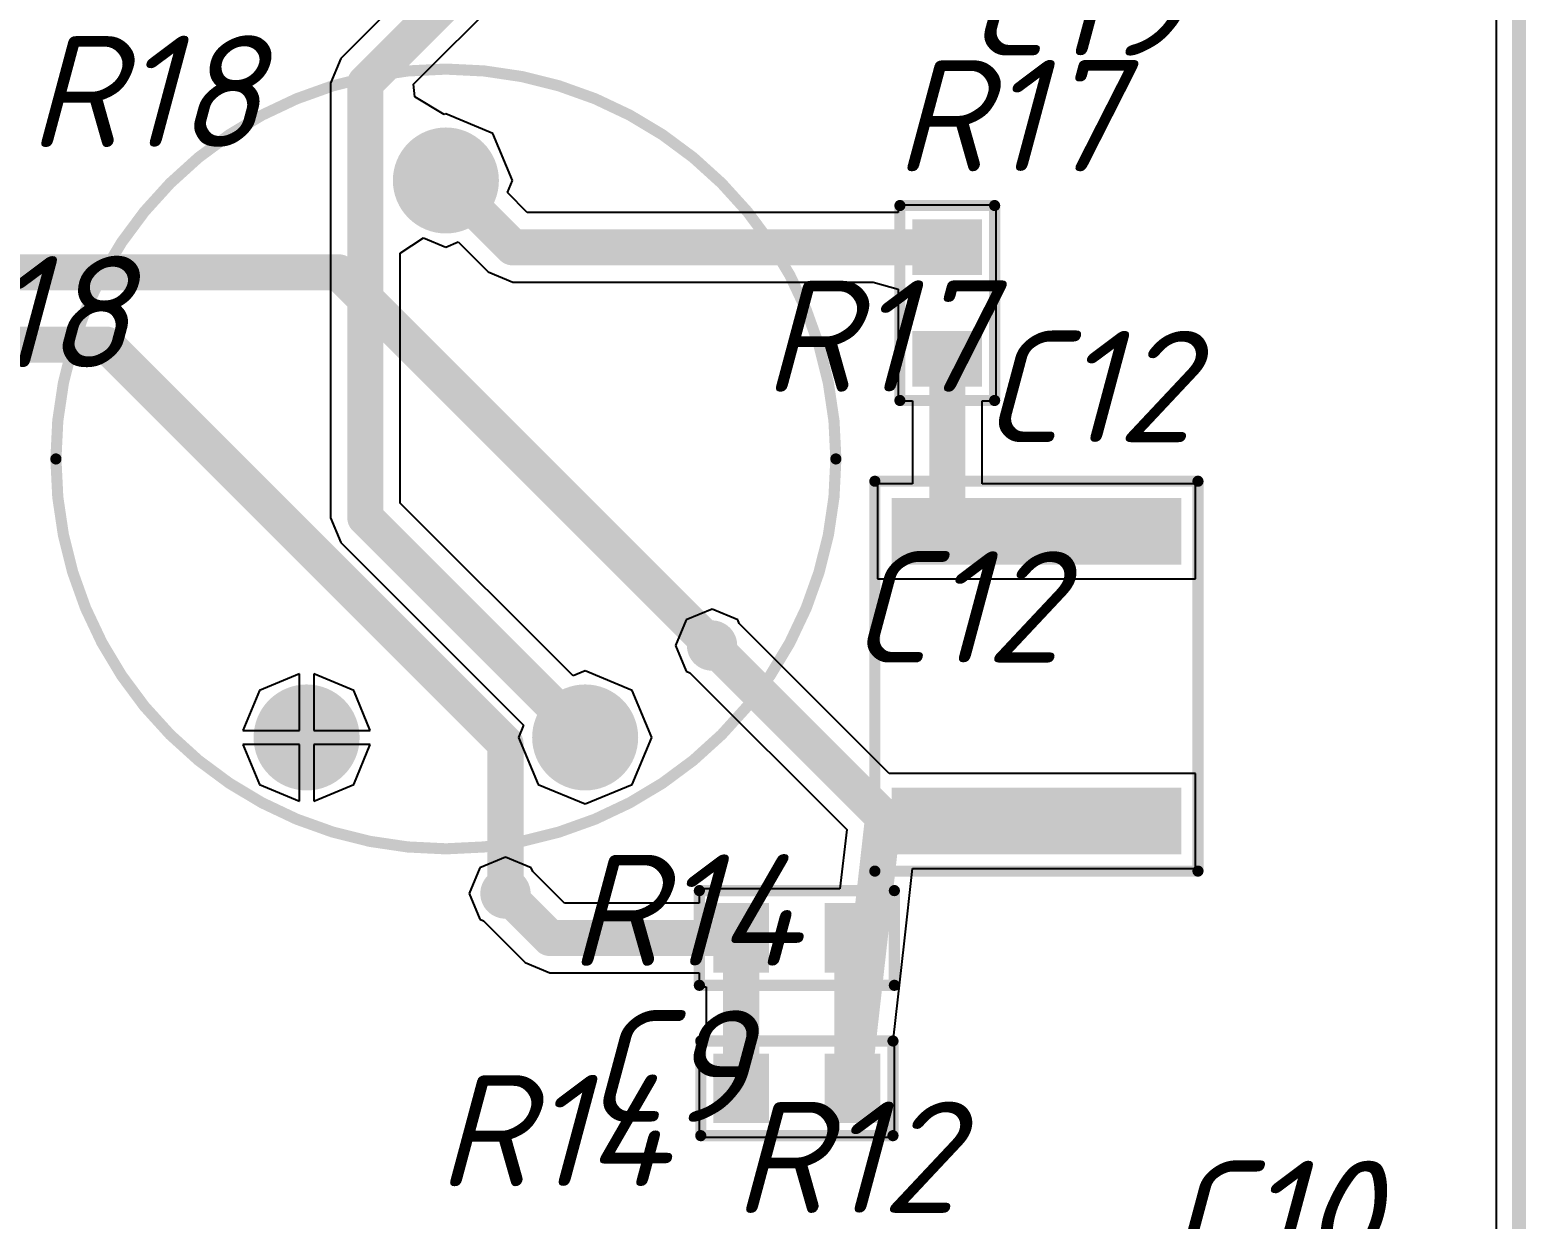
# Model space of a CAD drawing. Header units: millimetres. Extents: x -963 to 6553, y -1367 to 496.
# Drawn here: x -80.93 to -54.07, y 197.35 to 218.7 of the extents above; entities that cross this region are included whole.
import ezdxf

# ---------------------------------------------------------------- set-up
doc = ezdxf.new("R2010")
doc.units = ezdxf.units.MM
doc.header["$LTSCALE"] = 0.5
doc.layers.get('0').update_dxf_attribs({"lineweight": 60})
for name, color, linetype in [('BottomLayer', 5, 'Continuous'), ('MultiLayer', 9, 'Continuous'), ('TopLayer', 1, 'Continuous'), ('TopOverlay', 2, 'Continuous'), ('TopPaste', 8, 'Continuous'), ('ViaHoleLayer', 16, 'Continuous')]:
    doc.layers.add(name, color=color, linetype=linetype)
doc.layers.add('BottomSolder', color=6, linetype='Continuous', plot=False)
doc.styles.get("Standard").update_dxf_attribs({"font": 'isocpeui.ttf', "width": 0.9})

# ---------------------------------------------------------------- blocks, each defined once
blk = doc.blocks.new('C0805_11')
at = {"layer": 'TopLayer'}
for points in [[(-1.49999192, -0.62500002), (-0.49999392, -0.62500002), (-1.49999192, 0.62500002), (-0.49999392, 0.62500002)], [(0.50000408, -0.62500002), (1.50000208, -0.62500002), (0.50000408, 0.62500002), (1.50000208, 0.62500002)]]:
    blk.add_solid(points, dxfattribs=at)
at = {"layer": 'TopOverlay', "const_width": 0.1999996}
for points in [[(-1.72501052, -0.8499856), (-1.72501052, 0.8500363999999999)], [(-1.72501052, 0.8500363999999999), (1.72502068, 0.8500363999999999)], [(1.72502068, -0.8499856), (1.72502068, 0.8500363999999999)], [(-1.72501052, -0.8499856), (1.72502068, -0.8499856)]]:
    blk.add_lwpolyline(points, dxfattribs=at)
at = {"layer": 'TopOverlay', "const_width": 0.0999998}
for points in [[(-1.77501042, 0.8500363999999999, 1), (-1.67501062, 0.8500363999999999, 1)], [(-1.77501042, 0.8500363999999999, 1), (-1.67501062, 0.8500363999999999, 1)], [(1.67502078, 0.8500363999999999, 1), (1.77502058, 0.8500363999999999, 1)], [(1.67502078, 0.8500363999999999, 1), (1.77502058, 0.8500363999999999, 1)], [(-1.77501042, -0.8499856, 1), (-1.67501062, -0.8499856, 1)], [(-1.77501042, -0.8499856, 1), (-1.67501062, -0.8499856, 1)], [(1.67502078, -0.8499856, 1), (1.77502058, -0.8499856, 1)], [(1.67502078, -0.8499856, 1), (1.77502058, -0.8499856, 1)]]:
    blk.add_lwpolyline(points, format="xyb", close=True, dxfattribs=at)
at = {"layer": 'TopPaste'}
for points in [[(-1.49999192, -0.62500002), (-0.49999392, -0.62500002), (-1.49999192, 0.62500002), (-0.49999392, 0.62500002)], [(0.50000408, -0.62500002), (1.50000208, -0.62500002), (0.50000408, 0.62500002), (1.50000208, 0.62500002)]]:
    blk.add_solid(points, dxfattribs=at)
blk = doc.blocks.new('C2220_13')
at = {"layer": 'TopLayer'}
for points in [[(-3.19998852, -2.59998972), (-1.99999092, -2.59998972), (-3.19998852, 2.60001004), (-1.99999092, 2.60001004)], [(2.00000108, -2.59998972), (3.19999868, -2.59998972), (2.00000108, 2.60001004), (3.19999868, 2.60001004)]]:
    blk.add_solid(points, dxfattribs=at)
at = {"layer": 'TopOverlay', "const_width": 0.1999996}
for points in [[(-3.50001332, 2.89997896), (3.49997268, 2.89997896)], [(-3.50001332, 2.89997896), (-3.50001332, -2.90000944)], [(3.49997268, 2.89997896), (3.49997268, -2.90000944)], [(-3.50001332, -2.90000944), (3.49997268, -2.90000944)]]:
    blk.add_lwpolyline(points, dxfattribs=at)
at = {"layer": 'TopOverlay', "const_width": 0.0999998}
for points in [[(-3.55001322, 2.89997896, 1), (-3.45001342, 2.89997896, 1)], [(-3.55001322, 2.89997896, 1), (-3.45001342, 2.89997896, 1)], [(3.44997278, 2.89997896, 1), (3.54997258, 2.89997896, 1)], [(3.44997278, 2.89997896, 1), (3.54997258, 2.89997896, 1)], [(-3.55001322, -2.90000944, 1), (-3.45001342, -2.90000944, 1)], [(-3.55001322, -2.90000944, 1), (-3.45001342, -2.90000944, 1)], [(3.44997278, -2.90000944, 1), (3.54997258, -2.90000944, 1)], [(3.44997278, -2.90000944, 1), (3.54997258, -2.90000944, 1)]]:
    blk.add_lwpolyline(points, format="xyb", close=True, dxfattribs=at)
at = {"layer": 'TopPaste'}
for points in [[(-3.19998852, -2.59998972), (-1.99999092, -2.59998972), (-3.19998852, 2.60001004), (-1.99999092, 2.60001004)], [(2.00000108, -2.59998972), (3.19999868, -2.59998972), (2.00000108, 2.60001004), (3.19999868, 2.60001004)]]:
    blk.add_solid(points, dxfattribs=at)
blk = doc.blocks.new('R0805_39')
at = {"layer": 'TopLayer'}
for points in [[(-1.49999192, -0.6249796999999999), (-0.49999392, -0.6249796999999999), (-1.49999192, 0.62502034), (-0.49999392, 0.62502034)], [(0.50000408, -0.6249796999999999), (1.50000208, -0.6249796999999999), (0.50000408, 0.62502034), (1.50000208, 0.62502034)]]:
    blk.add_solid(points, dxfattribs=at)
at = {"layer": 'TopOverlay', "const_width": 0.1999996}
for points in [[(-1.75000412, 0.85000592), (1.75001428, 0.85000592)], [(-1.75000412, -0.8499652799999999), (-1.75000412, 0.85000592)], [(1.75001428, -0.8499652799999999), (1.75001428, 0.85000592)], [(-1.75000412, -0.8499652799999999), (1.75001428, -0.8499652799999999)]]:
    blk.add_lwpolyline(points, dxfattribs=at)
at = {"layer": 'TopOverlay', "const_width": 0.0999998}
for points in [[(-1.80000402, 0.85000592, 1), (-1.70000422, 0.85000592, 1)], [(-1.80000402, 0.85000592, 1), (-1.70000422, 0.85000592, 1)], [(1.70001438, 0.85000592, 1), (1.80001418, 0.85000592, 1)], [(1.70001438, 0.85000592, 1), (1.80001418, 0.85000592, 1)], [(-1.80000402, -0.8499652799999999, 1), (-1.70000422, -0.8499652799999999, 1)], [(-1.80000402, -0.8499652799999999, 1), (-1.70000422, -0.8499652799999999, 1)], [(1.70001438, -0.8499652799999999, 1), (1.80001418, -0.8499652799999999, 1)], [(1.70001438, -0.8499652799999999, 1), (1.80001418, -0.8499652799999999, 1)]]:
    blk.add_lwpolyline(points, format="xyb", close=True, dxfattribs=at)
at = {"layer": 'TopPaste'}
for points in [[(-1.49999192, -0.6249796999999999), (-0.49999392, -0.6249796999999999), (-1.49999192, 0.62502034), (-0.49999392, 0.62502034)], [(0.50000408, -0.6249796999999999), (1.50000208, -0.6249796999999999), (0.50000408, 0.62502034), (1.50000208, 0.62502034)]]:
    blk.add_solid(points, dxfattribs=at)
blk = doc.blocks.new('R0805_42')
at = {"layer": 'TopLayer'}
for points in [[(-1.50001478, -0.62500764), (-0.5000167799999999, -0.62500764), (-1.50001478, 0.6249924), (-0.5000167799999999, 0.6249924)], [(0.4999812199999999, -0.62500764), (1.49997922, -0.62500764), (0.4999812199999999, 0.6249924), (1.49997922, 0.6249924)]]:
    blk.add_solid(points, dxfattribs=at)
at = {"layer": 'TopOverlay', "const_width": 0.1999996}
for points in [[(1.74999142, 0.8499779799999999), (-1.75002698, 0.8499779799999999)], [(-1.75002698, -0.84999322), (-1.75002698, 0.8499779799999999)], [(1.74999142, -0.84999322), (1.74999142, 0.8499779799999999)], [(1.74999142, -0.84999322), (-1.75002698, -0.84999322)]]:
    blk.add_lwpolyline(points, dxfattribs=at)
at = {"layer": 'TopOverlay', "const_width": 0.0999998}
for points in [[(-1.80002688, 0.8499779799999999, 1), (-1.70002708, 0.8499779799999999, 1)], [(-1.80002688, 0.8499779799999999, 1), (-1.70002708, 0.8499779799999999, 1)], [(1.69999152, 0.8499779799999999, 1), (1.79999132, 0.8499779799999999, 1)], [(1.69999152, 0.8499779799999999, 1), (1.79999132, 0.8499779799999999, 1)], [(-1.80002688, -0.84999322, 1), (-1.70002708, -0.84999322, 1)], [(-1.80002688, -0.84999322, 1), (-1.70002708, -0.84999322, 1)], [(1.69999152, -0.84999322, 1), (1.79999132, -0.84999322, 1)], [(1.69999152, -0.84999322, 1), (1.79999132, -0.84999322, 1)]]:
    blk.add_lwpolyline(points, format="xyb", close=True, dxfattribs=at)
at = {"layer": 'TopPaste'}
for points in [[(-1.50001478, -0.62500764), (-0.5000167799999999, -0.62500764), (-1.50001478, 0.6249924), (-0.5000167799999999, 0.6249924)], [(0.4999812199999999, -0.62500764), (1.49997922, -0.62500764), (0.4999812199999999, 0.6249924), (1.49997922, 0.6249924)]]:
    blk.add_solid(points, dxfattribs=at)
blk = doc.blocks.new('R___P___65')
at = {"layer": 'BottomLayer', "const_width": 0.8499983}
for points in [[(-0.42499026, 5.00001286, 1), (0.42501058, 5.00001286, 1)], [(-2.92501066, -5.000017939999999, 1), (-2.07500982, -5.000017939999999, 1)], [(2.07497934, -5.000017939999999, 1), (2.92498018, -5.000017939999999, 1)]]:
    blk.add_lwpolyline(points, format="xyb", close=True, dxfattribs=at)
at = {"layer": 'BottomSolder', "const_width": 0.9515982999999999}
for points in [[(-0.47579026, 5.00001286, 1), (0.47581058, 5.00001286, 1)], [(-2.97581066, -5.000017939999999, 1), (-2.02420982, -5.000017939999999, 1)], [(2.02417934, -5.000017939999999, 1), (2.97578018, -5.000017939999999, 1)]]:
    blk.add_lwpolyline(points, format="xyb", close=True, dxfattribs=at)
at = {"layer": 'MultiLayer', "const_width": 0.8499983}
for points in [[(-0.42499026, 5.00001286, 1), (0.42501058, 5.00001286, 1)], [(-2.92501066, -5.000017939999999, 1), (-2.07500982, -5.000017939999999, 1)], [(2.07497934, -5.000017939999999, 1), (2.92498018, -5.000017939999999, 1)]]:
    blk.add_lwpolyline(points, format="xyb", close=True, dxfattribs=at)
at = {"layer": 'TopLayer', "const_width": 0.8499983}
for points in [[(-0.42499026, 5.00001286, 1), (0.42501058, 5.00001286, 1)], [(-2.92501066, -5.000017939999999, 1), (-2.07500982, -5.000017939999999, 1)], [(2.07497934, -5.000017939999999, 1), (2.92498018, -5.000017939999999, 1)]]:
    blk.add_lwpolyline(points, format="xyb", close=True, dxfattribs=at)
at = {"layer": 'TopOverlay'}
for points, const_width in [([(7.00000124, 0, 1), (-7.00000124, 0, 1)], 0.1999996), ([(-7.05000114, 0, 1), (-6.95000134, 0, 1)], 0.0999998), ([(6.95000134, 0, 1), (7.05000114, 0, 1)], 0.0999998)]:
    blk.add_lwpolyline(points, format="xyb", close=True, dxfattribs=dict(at, const_width=const_width))

msp = doc.modelspace()

# ---------------------------------------------------------------- linework, layer by layer
at = {"layer": 'BottomLayer', "const_width": 0.6500012399999999}
for points in [[(-85.36337500068171, 214.3435240362384), (-75.38595020068172, 214.3435240362384)], [(-75.38595020068172, 214.3435240362384), (-68.6855826006817, 207.6431564362384)], [(-93.56051380068172, 213.0463460362384), (-79.55678260068171, 213.0463460362384)], [(-79.55678260068171, 213.0463460362384), (-72.39398260068171, 205.8835460362384)], [(-72.39398260068171, 203.1911460362384), (-72.39398260068171, 205.8835460362384)]]:
    msp.add_lwpolyline(points, dxfattribs=at)
at = {"layer": 'BottomLayer'}
for points, const_width in [([(-75.54844924068172, 214.3435240362384, 1), (-75.22345116068172, 214.3435240362384, 1)], 0.32500062), ([(-75.54844924068172, 214.3435240362384, 1), (-75.22345116068172, 214.3435240362384, 1)], 0.32500062), ([(-79.71928164068171, 213.0463460362384, 1), (-79.39428356068171, 213.0463460362384, 1)], 0.32500062), ([(-79.71928164068171, 213.0463460362384, 1), (-79.39428356068171, 213.0463460362384, 1)], 0.32500062), ([(-68.8605835206817, 207.6431564362384, 1), (-68.5105816806817, 207.6431564362384, 1)], 0.3499993), ([(-68.8480816406817, 207.6431564362384, 1), (-68.5230835606817, 207.6431564362384, 1)], 0.32500062), ([(-72.55648164068171, 205.8835460362384, 1), (-72.23148356068171, 205.8835460362384, 1)], 0.32500062), ([(-72.55648164068171, 205.8835460362384, 1), (-72.23148356068171, 205.8835460362384, 1)], 0.32500062), ([(-72.56898352068171, 203.1911460362384, 1), (-72.21898168068171, 203.1911460362384, 1)], 0.3499993), ([(-72.55648164068171, 203.1911460362384, 1), (-72.23148356068171, 203.1911460362384, 1)], 0.32500062)]:
    msp.add_lwpolyline(points, format="xyb", close=True, dxfattribs=dict(at, const_width=const_width))
at = {"layer": 'BottomSolder', "const_width": 0.4515993}
for points in [[(-68.91138352068171, 207.6431564362384, 1), (-68.45978168068171, 207.6431564362384, 1)], [(-72.61978352068172, 203.1911460362384, 1), (-72.1681816806817, 203.1911460362384, 1)]]:
    msp.add_lwpolyline(points, format="xyb", close=True, dxfattribs=at)
at = {"layer": 'MultiLayer', "const_width": 0.254}
msp.add_lwpolyline([(-54.2009836806817, 137.3935483962384), (-54.2009836806817, 267.3935474762384)], dxfattribs=at)
at = {"layer": 'MultiLayer', "const_width": 0.3499993}
for points in [[(-68.8605835206817, 207.6431564362384, 1), (-68.5105816806817, 207.6431564362384, 1)], [(-72.56898352068171, 203.1911460362384, 1), (-72.21898168068171, 203.1911460362384, 1)]]:
    msp.add_lwpolyline(points, format="xyb", close=True, dxfattribs=at)
at = {"layer": 'TopLayer'}
for p, q in [((-54.61337554068172, 266.9811556162384), (-54.61337554068172, 137.8059402562384)), ((-74.04173648068172, 217.7226943162384), (-70.22488356068172, 221.5395472362384)), ((-74.15946548068172, 219.3775601962384), (-75.3517313206817, 218.1852943562384)), ((-75.3517313206817, 218.1852943562384), (-75.5352895006817, 217.7421456362384)), ((-75.5352895006817, 217.7421456362384), (-75.5352895006817, 209.9387068362384)), ((-74.02262552068171, 217.4980643362384), (-74.04173648068172, 217.7226943162384)), ((-73.4934216006817, 217.1760710762384), (-74.02262552068171, 217.4980643362384)), ((-73.46337340068172, 217.1885170762384), (-73.4934216006817, 217.1760710762384)), ((-72.6184093806817, 216.8385228562384), (-73.46337340068172, 217.1885170762384)), ((-72.26841516068171, 215.9935588362384), (-72.6184093806817, 216.8385228562384)), ((-72.35881884068172, 215.7753017162384), (-72.26841516068171, 215.9935588362384)), ((-72.0037852606817, 215.4202681362384), (-72.35881884068172, 215.7753017162384)), ((-65.34239142068171, 215.4202681362384), (-72.0037852606817, 215.4202681362384)), ((-63.58439138068169, 215.5475602362384), (-65.34239142068171, 215.5475602362384)), ((-65.34239142068171, 215.5475602362384), (-65.34239142068171, 215.4202681362384)), ((-63.58439138068169, 214.0475657762384), (-63.58439138068169, 215.5475602362384)), ((-74.2818757006817, 214.6876457762384), (-73.86614120068171, 214.9654303362384)), ((-73.86614120068171, 214.9654303362384), (-73.46337340068172, 214.7986005962384)), ((-73.46337340068172, 214.7986005962384), (-73.24511628068171, 214.8890042762384)), ((-73.24511628068171, 214.8890042762384), (-72.70652452068171, 214.3504125162384)), ((-74.2818757006817, 210.1982973762384), (-74.2818757006817, 214.6876457762384)), ((-72.70652452068171, 214.3504125162384), (-72.2633758006817, 214.1668543362384)), ((-72.2633758006817, 214.1668543362384), (-65.79300266068171, 214.1668543362384)), ((-65.79300266068171, 214.1668543362384), (-65.3423939606817, 214.0395596962384)), ((-63.5843888406817, 214.0395622362384), (-63.58439138068169, 214.0475657762384)), ((-65.3423939606817, 214.0395596962384), (-65.3423939606817, 213.5475642362384)), ((-63.5843888406817, 213.5475642362384), (-63.5843888406817, 214.0395622362384)), ((-65.3423939606817, 213.5475642362384), (-65.34239142068171, 213.5395606962384)), ((-65.34239142068171, 213.5395606962384), (-65.34239142068171, 212.0395662362384)), ((-63.58439138068169, 213.5395606962384), (-63.5843888406817, 213.5475642362384)), ((-63.58439138068169, 212.0395662362384), (-63.58439138068169, 213.5395606962384)), ((-65.34239142068171, 212.0395662362384), (-65.09009830068172, 212.0395662362384)), ((-65.09009830068172, 212.0395662362384), (-65.09009830068172, 211.2935428362384)), ((-63.83668450068171, 211.2935529962384), (-63.83668450068171, 212.0395662362384)), ((-63.83668450068171, 212.0395662362384), (-63.58439138068169, 212.0395662362384)), ((-65.09009830068172, 211.2935428362384), (-65.0900906806817, 211.2935250562384)), ((-65.0900906806817, 211.2935250562384), (-65.0900906806817, 210.5475448362384)), ((-63.83667688068172, 211.2935352162384), (-63.83668450068171, 211.2935529962384)), ((-63.83667688068172, 210.5475448362384), (-63.83667688068172, 211.2935352162384)), ((-65.0900906806817, 210.5475448362384), (-65.71739448068172, 210.5475448362384)), ((-65.71739448068172, 210.5475448362384), (-65.71739448068172, 208.8395472362384)), ((-60.00939472068171, 210.5475448362384), (-63.83667688068172, 210.5475448362384)), ((-60.00939472068171, 208.8395472362384), (-60.00939472068171, 210.5475448362384)), ((-71.18166092068171, 207.0980825962384), (-74.2818757006817, 210.1982973762384)), ((-75.5352895006817, 209.9387068362384), (-75.3517313206817, 209.4955581162384)), ((-75.3517313206817, 209.4955581162384), (-72.0679583606817, 206.2117851562384)), ((-65.71739448068172, 208.8395472362384), (-60.00939472068171, 208.8395472362384)), ((-68.6855826006817, 208.2969194162384), (-69.14786260068172, 208.1054364362384)), ((-68.2233026006817, 208.1054364362384), (-68.6855826006817, 208.2969194162384)), ((-69.14786260068172, 208.1054364362384), (-69.33934558068171, 207.6431564362384)), ((-68.19624652068171, 208.0401177962384), (-68.2233026006817, 208.1054364362384)), ((-65.50368396068171, 205.3475552362384), (-68.19624652068171, 208.0401177962384)), ((-69.33934558068171, 207.6431564362384), (-69.14786260068172, 207.1808764362384)), ((-76.09038872068172, 207.1358828762384), (-76.80835782068172, 206.8384920562384)), ((-76.09038872068172, 206.1205381962384), (-76.09038872068172, 207.1358828762384)), ((-75.11842978068171, 206.8384920562384), (-75.8363887206817, 207.1358803362384)), ((-75.8363887206817, 207.1358803362384), (-75.8363887206817, 206.1205381962384)), ((-70.9634038006817, 207.1884862762384), (-71.18166092068171, 207.0980825962384)), ((-70.11843978068171, 206.8384920562384), (-70.9634038006817, 207.1884862762384)), ((-69.14786260068172, 207.1808764362384), (-69.0825439606817, 207.1538203562384)), ((-69.0825439606817, 207.1538203562384), (-66.26883864068171, 204.3401150362384)), ((-76.80835782068172, 206.8384920562384), (-77.1057435606817, 206.1205381962384)), ((-74.8210440406817, 206.1205381962384), (-75.11842978068171, 206.8384920562384)), ((-69.7684455606817, 205.9935280362384), (-70.11843978068171, 206.8384920562384)), ((-77.1057435606817, 206.1205381962384), (-76.09038872068172, 206.1205381962384)), ((-75.8363887206817, 206.1205381962384), (-74.8210440406817, 206.1205381962384)), ((-72.0679583606817, 206.2117851562384), (-72.15836204068171, 205.9935280362384)), ((-72.15836204068171, 205.9935280362384), (-71.8083678206817, 205.1485640162384)), ((-70.11843978068171, 205.1485640162384), (-69.7684455606817, 205.9935280362384)), ((-76.09038872068172, 205.8665381962384), (-77.10575118068172, 205.8665381962384)), ((-77.10575118068172, 205.8665381962384), (-76.80835782068172, 205.1485640162384)), ((-76.09038872068172, 204.8511731962384), (-76.09038872068172, 205.8665381962384)), ((-74.82103642068171, 205.8665381962384), (-75.8363887206817, 205.8665381962384)), ((-75.8363887206817, 205.8665381962384), (-75.8363887206817, 204.8511757362384)), ((-75.11842978068171, 205.1485640162384), (-74.82103642068171, 205.8665381962384)), ((-60.00939472068171, 205.3475552362384), (-65.50368396068171, 205.3475552362384)), ((-60.00939472068171, 203.6395576362384), (-60.00939472068171, 205.3475552362384)), ((-76.80835782068172, 205.1485640162384), (-76.09038872068172, 204.8511731962384)), ((-75.8363887206817, 204.8511757362384), (-75.11842978068171, 205.1485640162384)), ((-71.8083678206817, 205.1485640162384), (-70.9634038006817, 204.7985697962384)), ((-70.9634038006817, 204.7985697962384), (-70.11843978068171, 205.1485640162384)), ((-66.26883864068171, 204.3401150362384), (-66.38951150068172, 203.2725352562384)), ((-72.39398260068171, 203.8449090162384), (-72.8562626006817, 203.6534260362384)), ((-71.93170260068172, 203.6534260362384), (-72.39398260068171, 203.8449090162384)), ((-72.8562626006817, 203.6534260362384), (-73.04774558068172, 203.1911460362384)), ((-71.9046465206817, 203.5881073962384), (-71.93170260068172, 203.6534260362384)), ((-71.3367812606817, 203.0202421362384), (-71.9046465206817, 203.5881073962384)), ((-65.23927758068172, 202.2890828162384), (-65.0866286606817, 203.6395576362384)), ((-65.0866286606817, 203.6395576362384), (-60.00939472068171, 203.6395576362384)), ((-73.04774558068172, 203.1911460362384), (-72.8562626006817, 202.7288660362384)), ((-67.41736314068172, 203.2725352562384), (-68.9173576006817, 203.2725352562384)), ((-68.9173576006817, 203.2725352562384), (-68.9173576006817, 203.0202421362384)), ((-67.40935960068171, 203.2725377962384), (-67.41736314068172, 203.2725352562384)), ((-66.91736160068172, 203.2725377962384), (-67.40935960068171, 203.2725377962384)), ((-66.90935806068171, 203.2725352562384), (-66.91736160068172, 203.2725377962384)), ((-66.38951150068172, 203.2725352562384), (-66.90935806068171, 203.2725352562384)), ((-68.9173576006817, 203.0202421362384), (-71.3367812606817, 203.0202421362384)), ((-72.8562626006817, 202.7288660362384), (-72.79094396068172, 202.7018099562384)), ((-72.79094396068172, 202.7018099562384), (-72.03952052068172, 201.9503865162384)), ((-65.4306183206817, 200.5963099762384), (-65.23927758068172, 202.2890828162384)), ((-72.03952052068172, 201.9503865162384), (-71.59637180068171, 201.7668283362384)), ((-71.59637180068171, 201.7668283362384), (-68.9173576006817, 201.7668283362384)), ((-68.9173576006817, 201.7668283362384), (-68.9173576006817, 201.5145352162384)), ((-68.9173576006817, 201.5145352162384), (-68.79006550068172, 201.5145352162384)), ((-68.79006550068172, 201.5145352162384), (-68.79006550068172, 200.5725152562384)), ((-68.79006550068172, 200.5725152562384), (-68.9173576006817, 200.5725152562384)), ((-68.9173576006817, 200.5725152562384), (-68.9173576006817, 198.8145152162384)), ((-65.4093610606817, 200.5725152562384), (-65.4306183206817, 200.5963099762384)), ((-65.4093636006817, 198.8145152162384), (-65.4093636006817, 200.5725152562384)), ((-65.4093636006817, 200.5725152562384), (-65.4093610606817, 200.5725152562384)), ((-68.9173576006817, 198.8145152162384), (-67.41736314068172, 198.8145152162384)), ((-67.41736314068172, 198.8145152162384), (-67.40935960068171, 198.8145126762384)), ((-67.40935960068171, 198.8145126762384), (-66.91736160068172, 198.8145126762384)), ((-66.91736160068172, 198.8145126762384), (-66.90935806068171, 198.8145152162384)), ((-66.90935806068171, 198.8145152162384), (-65.4093636006817, 198.8145152162384))]:
    msp.add_line(p, q, dxfattribs=at)
at = {"layer": 'TopLayer', "const_width": 0.6500012399999999}
for points in [[(-74.90858260068171, 217.7421456362384), (-70.0571826006817, 222.5935456362384)], [(-74.90858260068171, 209.9387068362384), (-74.90858260068171, 217.7421456362384)], [(-73.46337340068172, 215.9935588362384), (-72.2633758006817, 214.7935612362384)], [(-72.2633758006817, 214.7935612362384), (-64.4633914006817, 214.7935612362384)], [(-64.4633914006817, 211.2935428362384), (-64.4633914006817, 212.7935652362384)], [(-64.4633914006817, 211.2935428362384), (-64.46338378068171, 211.2935352162384)], [(-64.46338378068171, 209.5935436962384), (-64.46338378068171, 211.2935352162384)], [(-74.90858260068171, 209.9387068362384), (-70.9634038006817, 205.9935280362384)], [(-68.6855826006817, 207.6431564362384), (-65.6121826006817, 204.5697564362384)], [(-65.8620195406817, 202.3594738362384), (-65.6121826006817, 204.5697564362384)], [(-65.6121826006817, 204.5697564362384), (-62.86339460068172, 204.4935564362384)], [(-65.6121826006817, 204.5697564362384), (-65.5359826006817, 204.4935564362384)], [(-65.5359826006817, 204.4935564362384), (-62.86339460068172, 204.4935564362384)], [(-72.39398260068171, 203.1911460362384), (-71.59637180068171, 202.3935352362384)], [(-71.59637180068171, 202.3935352362384), (-68.1633586006817, 202.3935352362384)], [(-68.1633586006817, 199.6935152362384), (-68.1633586006817, 202.3935352362384)], [(-66.16336260068172, 199.6935152362384), (-66.16336260068172, 202.3935352362384)], [(-66.16336260068172, 199.6935152362384), (-65.8620195406817, 202.3594738362384)]]:
    msp.add_lwpolyline(points, dxfattribs=at)
at = {"layer": 'TopLayer'}
for points, const_width in [([(-75.07108164068171, 217.7421456362384, 1), (-74.74608356068171, 217.7421456362384, 1)], 0.32500062), ([(-75.07108164068171, 217.7421456362384, 1), (-74.74608356068171, 217.7421456362384, 1)], 0.32500062), ([(-73.62587244068172, 215.9935588362384, 1), (-73.30087436068172, 215.9935588362384, 1)], 0.32500062), ([(-72.4258748406817, 214.7935612362384, 1), (-72.1008767606817, 214.7935612362384, 1)], 0.32500062), ([(-72.4258748406817, 214.7935612362384, 1), (-72.1008767606817, 214.7935612362384, 1)], 0.32500062), ([(-64.6258904406817, 214.7935612362384, 1), (-64.3008923606817, 214.7935612362384, 1)], 0.32500062), ([(-64.6258904406817, 212.7935652362384, 1), (-64.3008923606817, 212.7935652362384, 1)], 0.32500062), ([(-64.6258904406817, 211.2935428362384, 1), (-64.3008923606817, 211.2935428362384, 1)], 0.32500062), ([(-64.6258904406817, 211.2935428362384, 1), (-64.3008923606817, 211.2935428362384, 1)], 0.32500062), ([(-64.62588282068171, 211.2935352162384, 1), (-64.30088474068171, 211.2935352162384, 1)], 0.32500062), ([(-64.62588282068171, 211.2935352162384, 1), (-64.30088474068171, 211.2935352162384, 1)], 0.32500062), ([(-75.07108164068171, 209.9387068362384, 1), (-74.74608356068171, 209.9387068362384, 1)], 0.32500062), ([(-75.07108164068171, 209.9387068362384, 1), (-74.74608356068171, 209.9387068362384, 1)], 0.32500062), ([(-64.62588282068171, 209.5935436962384, 1), (-64.30088474068171, 209.5935436962384, 1)], 0.32500062), ([(-68.8605835206817, 207.6431564362384, 1), (-68.5105816806817, 207.6431564362384, 1)], 0.3499993), ([(-68.8480816406817, 207.6431564362384, 1), (-68.5230835606817, 207.6431564362384, 1)], 0.32500062), ([(-71.1259028406817, 205.9935280362384, 1), (-70.8009047606817, 205.9935280362384, 1)], 0.32500062), ([(-65.7746816406817, 204.5697564362384, 1), (-65.4496835606817, 204.5697564362384, 1)], 0.32500062), ([(-65.7746816406817, 204.5697564362384, 1), (-65.4496835606817, 204.5697564362384, 1)], 0.32500062), ([(-65.7746816406817, 204.5697564362384, 1), (-65.4496835606817, 204.5697564362384, 1)], 0.32500062), ([(-65.7746816406817, 204.5697564362384, 1), (-65.4496835606817, 204.5697564362384, 1)], 0.32500062), ([(-65.6984816406817, 204.4935564362384, 1), (-65.3734835606817, 204.4935564362384, 1)], 0.32500062), ([(-65.6984816406817, 204.4935564362384, 1), (-65.3734835606817, 204.4935564362384, 1)], 0.32500062), ([(-63.02589364068172, 204.4935564362384, 1), (-62.70089556068172, 204.4935564362384, 1)], 0.32500062), ([(-63.02589364068172, 204.4935564362384, 1), (-62.70089556068172, 204.4935564362384, 1)], 0.32500062), ([(-72.56898352068171, 203.1911460362384, 1), (-72.21898168068171, 203.1911460362384, 1)], 0.3499993), ([(-72.55648164068171, 203.1911460362384, 1), (-72.23148356068171, 203.1911460362384, 1)], 0.32500062), ([(-71.75887084068171, 202.3935352362384, 1), (-71.43387276068171, 202.3935352362384, 1)], 0.32500062), ([(-71.75887084068171, 202.3935352362384, 1), (-71.43387276068171, 202.3935352362384, 1)], 0.32500062), ([(-68.3258576406817, 202.3935352362384, 1), (-68.0008595606817, 202.3935352362384, 1)], 0.32500062), ([(-68.3258576406817, 202.3935352362384, 1), (-68.0008595606817, 202.3935352362384, 1)], 0.32500062), ([(-66.3258616406817, 202.3935352362384, 1), (-66.00086356068172, 202.3935352362384, 1)], 0.32500062), ([(-66.0245185806817, 202.3594738362384, 1), (-65.6995205006817, 202.3594738362384, 1)], 0.32500062), ([(-66.0245185806817, 202.3594738362384, 1), (-65.6995205006817, 202.3594738362384, 1)], 0.32500062), ([(-68.3258576406817, 199.6935152362384, 1), (-68.0008595606817, 199.6935152362384, 1)], 0.32500062), ([(-66.3258616406817, 199.6935152362384, 1), (-66.00086356068172, 199.6935152362384, 1)], 0.32500062), ([(-66.3258616406817, 199.6935152362384, 1), (-66.00086356068172, 199.6935152362384, 1)], 0.32500062)]:
    msp.add_lwpolyline(points, format="xyb", close=True, dxfattribs=dict(at, const_width=const_width))
at = {"layer": 'ViaHoleLayer', "const_width": 0.1999996}
for points in [[(-68.7855824006817, 207.6431564362384, 1), (-68.58558280068172, 207.6431564362384, 1)], [(-72.49398240068172, 203.1911460362384, 1), (-72.2939828006817, 203.1911460362384, 1)]]:
    msp.add_lwpolyline(points, format="xyb", close=True, dxfattribs=at)

# ---------------------------------------------------------------- block references
for name, p in [('R___P___65', (-73.4633835606817, 210.9935459762384)), ('R0805_39', (-67.16336568068172, 202.3935149162384)), ('C0805_11', (-67.16336568068172, 199.6935152362384))]:
    msp.add_blockref(name, p)
for name, p, rotation in [('R0805_42', (-64.46338378068171, 213.7935454562384), 270), ('C2220_13', (-62.8633844406817, 207.0935461562384), 90)]:
    msp.add_blockref(name, p, dxfattribs=dict(rotation=rotation))

# ---------------------------------------------------------------- texts
at = {"layer": 'TopOverlay'}
for s, p in [('C19', (-64.1243150030781, 218.2358355093297)), ('R18', (-80.9633812606817, 216.5935423962384)), ('R17', (-65.4157821806817, 216.1585470762384)), ('R18', (-83.32431216307808, 212.6358340093297)), ('R17', (-67.77671308307808, 212.2008386893297)), ('C12', (-63.8633824406817, 211.2935479162384)), ('C12', (-66.22431334307808, 207.3358395293297)), ('R14', (-71.26336510068171, 201.8935133762384)), ('C9', (-70.96336570068172, 199.0935138962384)), ('R14', (-73.62429600307809, 197.9358049893297)), ('R12', (-68.3107852806817, 197.4559454162384)), ('C10', (-60.5633839606817, 196.3935396162384))]:
    msp.add_text(s, height=2.00000108, dxfattribs=at).set_placement(p)

doc.saveas('drawing.dxf')
